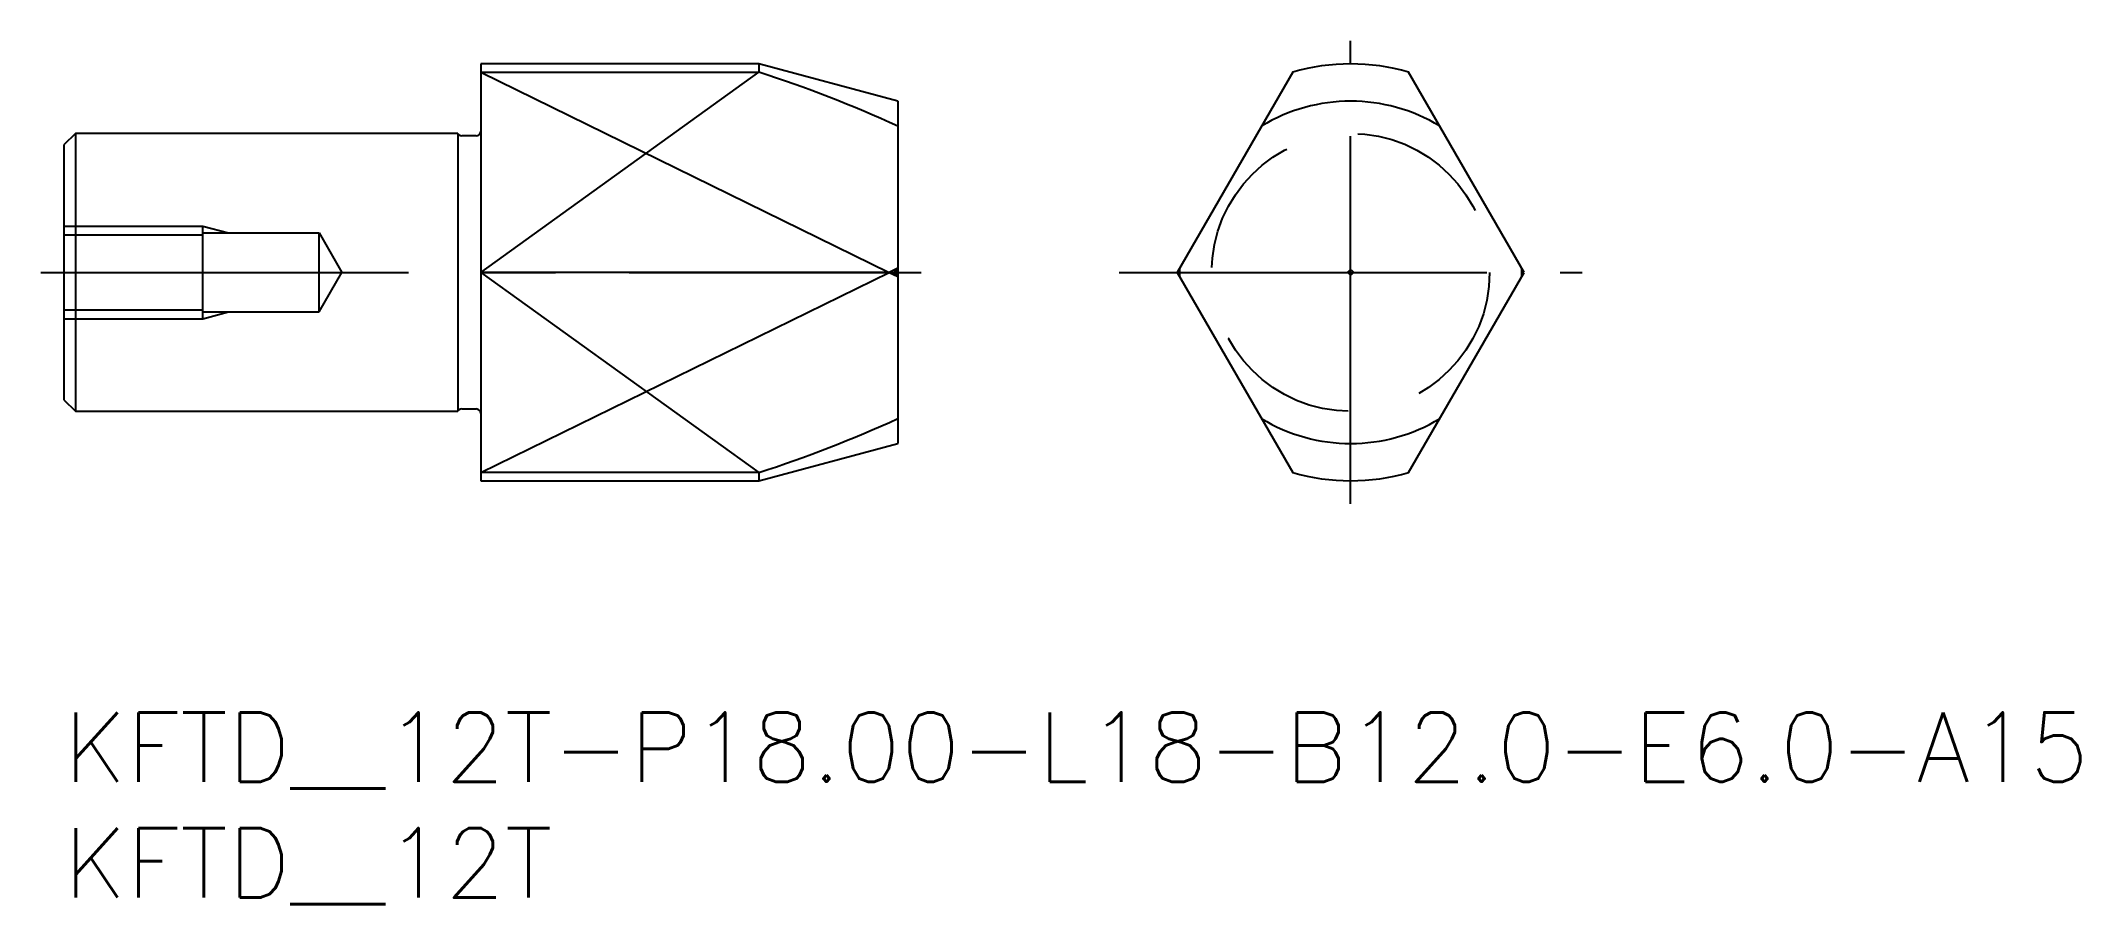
# Model space of a CAD drawing. Extents: x -1 to 87, y -8.3 to 29.
import ezdxf

# ---------------------------------------------------------------- set-up
doc = ezdxf.new("R2010")
doc.units = 0
doc.header["$LTSCALE"] = 0.5
doc.linetypes.add('CENTER', pattern=[50.8, 31.75, -6.35, 6.35, -6.35])
doc.linetypes.add('DASHED', pattern=[19.05, 12.7, -6.35])
for name, color, linetype in [('MSM_CENTER', 1, 'CENTER'), ('MSM_CONTINUOUS', 7, 'CONTINUOUS'), ('MSM_DASHED', 4, 'DASHED'), ('MSM_NARROW', 5, 'CONTINUOUS'), ('MSM_PART_NUMBER', 7, 'CONTINUOUS')]:
    doc.layers.add(name, color=color, linetype=linetype)
doc.styles.get("Standard").update_dxf_attribs({"font": 'txt.shx', "height": 1, "bigfont": 'bigfont.shx'})

# ---------------------------------------------------------------- blocks, each defined once
blk = doc.blocks.new('*U22')
at = {"layer": 'MSM_PART_NUMBER'}
blk.add_text('KFTD__12T-P18.00-L18-B12.0-E6.0-A15', height=3, dxfattribs=at).set_placement((0, -3))
blk = doc.blocks.new('*U23')
at = {"layer": 'MSM_PART_NUMBER'}
blk.add_text('KFTD__12T', height=3, dxfattribs=at).set_placement((0, -8))

msp = doc.modelspace()

# ---------------------------------------------------------------- linework, layer by layer
at = {"layer": 'MSM_CENTER'}
for p, q in [((55.547, 9), (55.547, 29)), ((-1, 19), (37, 19)), ((45.547, 19), (65.547, 19))]:
    msp.add_line(p, q, dxfattribs=at)
at = {"layer": 'MSM_CONTINUOUS'}
for p, q in [((18, 28), (18, 10)), ((30, 28), (18, 28)), ((18, 27.646), (30, 27.646)), ((30, 28), (30, 27.646)), ((36, 26.392), (30, 28)), ((53.047, 27.646), (48.056, 19)), ((63.039, 19), (58.047, 27.646)), ((36, 26.392), (36, 11.608)), ((0.5, 25), (0, 24.5)), ((0.5, 25), (0.5, 13)), ((17, 25), (0.5, 25)), ((17, 25), (17, 13)), ((17.8, 24.9), (17.173, 24.9)), ((0, 24.5), (0, 13.5)), ((35.629, 19), (18, 19)), ((36, 19.176), (35.629, 19)), ((35.629, 19), (36, 18.824)), ((48.056, 19), (53.047, 10.354)), ((58.047, 10.354), (63.039, 19)), ((0, 13.5), (0.5, 13)), ((0.5, 13), (17, 13)), ((17.173, 13.1), (17.8, 13.1)), ((30, 10), (36, 11.608)), ((30, 10.354), (18, 10.354)), ((18, 10), (30, 10)), ((30, 10.354), (30, 10))]:
    msp.add_line(p, q, dxfattribs=at)
msp.add_circle((55.547, 19), 0.1, dxfattribs=at)
for centre, radius, start, end in [((12.684, -25.757), 56.139, 65.46072, 72.03474), ((55.547, 19), 9, 73.87238, 106.12762), ((55.547, 19), 7.392, 58.63803, 121.36197), ((17.173, 25.1), 0.2, 210, 270), ((17.8, 25.1), 0.2, 270, 0), ((55.547, 19), 7.392, 178.63803, 181.36197), ((55.547, 19), 7.392, 358.63803, 1.36197), ((17.173, 12.9), 0.2, 90, 150), ((17.8, 12.9), 0.2, 0, 90), ((12.684, 63.757), 56.139, 287.96526, 294.53928), ((55.547, 19), 7.392, 238.63803, 301.36197), ((55.547, 19), 9, 253.87238, 286.12762)]:
    msp.add_arc(centre, radius, start, end, dxfattribs=at)
at = {"layer": 'MSM_DASHED'}
for p, q in [((0, 21), (6, 21)), ((0, 20.621), (6, 20.621)), ((6, 17), (6, 21)), ((6, 21), (7.108, 20.7)), ((6, 20.7), (11.019, 20.7)), ((11.019, 17.3), (11.019, 20.7)), ((11.019, 20.7), (12, 19)), ((11.019, 17.3), (12, 19)), ((36, 19.1), (35.827, 19)), ((35.827, 19), (36, 18.9)), ((0, 17.379), (6, 17.379)), ((0, 17), (6, 17)), ((6, 17.3), (11.019, 17.3)), ((6, 17), (7.108, 17.3))]:
    msp.add_line(p, q, dxfattribs=at)
msp.add_circle((55.547, 19), 6, dxfattribs=at)
at = {"layer": 'MSM_NARROW'}
for p, q in [((18, 19), (30, 27.646)), ((18, 27.646), (35.629, 19)), ((18, 19), (30, 10.354)), ((18, 10.354), (35.629, 19))]:
    msp.add_line(p, q, dxfattribs=at)

# ---------------------------------------------------------------- block references
at = {"layer": 'MSM_CONTINUOUS'}
for name in ['*U22', '*U23']:
    msp.add_blockref(name, (0, 0), dxfattribs=at)

doc.saveas('drawing.dxf')
